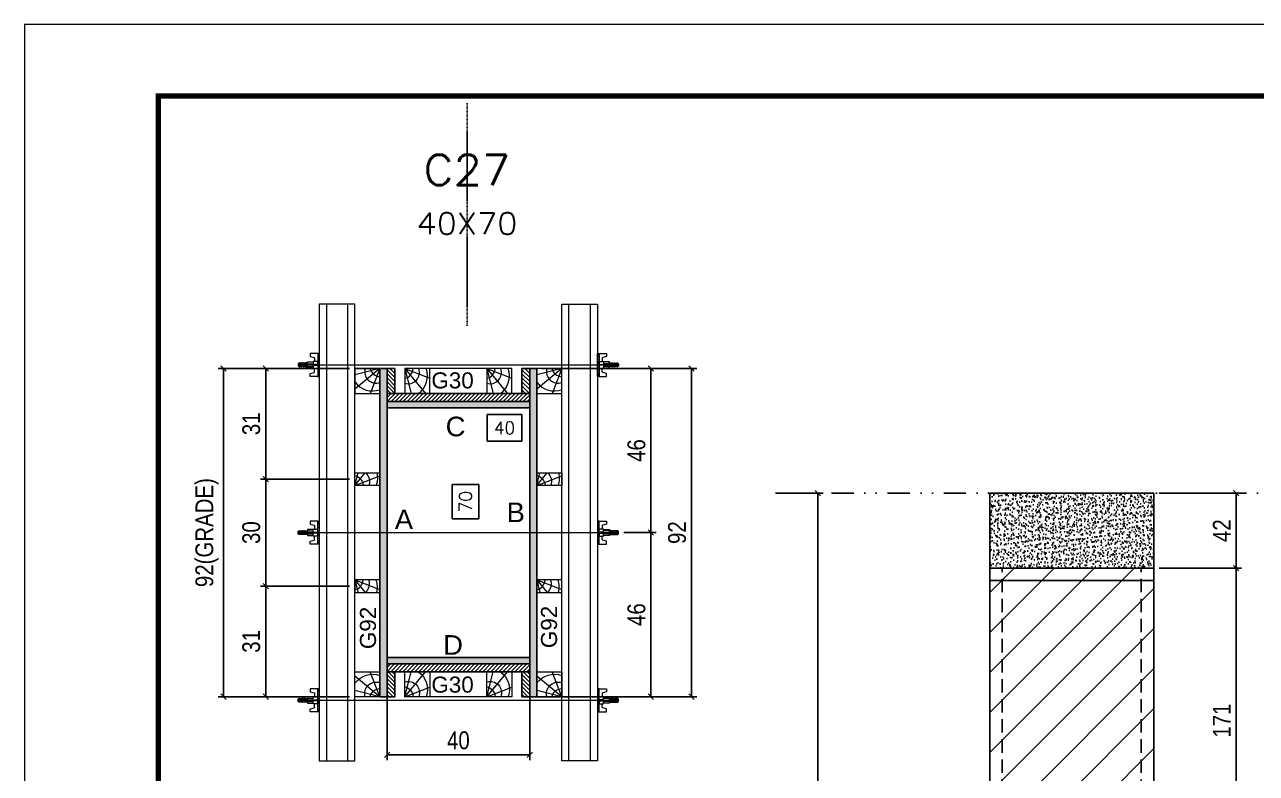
# Model space of a CAD drawing. Extents: x 2949 to 9230, y 1140 to 12527.
# Drawn here: x 7745 to 8435, y 4067 to 4487 of the extents above; entities that cross this region are included whole.
import ezdxf
from ezdxf.enums import TextEntityAlignment as Align

# ---------------------------------------------------------------- set-up
doc = ezdxf.new("R2010")
doc.units = 0
for name, pattern in [('DASHED', [0.75, 0.5, -0.25]), ('DIVIDE2', [0.625, 0.25, -0.125, 0, -0.125, 0, -0.125]), ('HIDDEN', [0.375, 0.25, -0.125])]:
    doc.linetypes.add(name, pattern=pattern)
for name, color, linetype in [('CHAPA', 1, 'Continuous'), ('COTA', 241, 'Continuous'), ('cotas', 4, 'Continuous'), ('MEIO_PONT', 93, 'Continuous'), ('Nível', 160, 'Continuous'), ('Painéis', 200, 'Continuous'), ('SARR_2.2x7', 40, 'Continuous'), ('SARRAFO', 251, 'Continuous'), ('Sarrafo de Pressão', 42, 'HIDDEN'), ('Texto de Titulo', 7, 'Continuous'), ('Texto Qtd Sarr', 242, 'Continuous'), ('TEXTO_GERAL', 7, 'Continuous')]:
    doc.layers.add(name, color=color, linetype=linetype)
for name, color, linetype, lineweight in [('Folhas', 255, 'Continuous', 9), ('Hachura', 251, 'Continuous', 9), ('Madeira', 126, 'Continuous', 18), ('Perfil Metálico', 224, 'Continuous', 18), ('SARRAFO DE PRESSAO', 251, 'DASHED', 9), ('Texto Seção', 7, 'Continuous', 15)]:
    doc.layers.add(name, color=color, linetype=linetype, lineweight=lineweight)
doc.styles.add('ARIAL', font='arial.ttf')
doc.styles.add('COTA TECNICA', font='techl___.ttf', dxfattribs={"height": 10})
doc.styles.add('COTA TECNICA 2X', font='techl___.ttf', dxfattribs={"height": 10})
doc.styles.add('ROMANS', font='romans.shx')
doc.styles.add('SANSSERIF', font='sas_____.pfb')
doc.dimstyles.new('PAINEL', dxfattribs={"dimtxt": 10, "dimasz": 3, "dimexe": 3, "dimexo": 3, "dimgap": 3, "dimtad": 1, "dimdec": 1, "dimzin": 12, "dimdsep": 46, "dimtxsty": 'COTA TECNICA', "dimblk1": 'OBLIQUE', "dimblk2": 'OBLIQUE', "dimsah": 1, "dimcen": 0.9, "dimclrd": 4, "dimclre": 4, "dimclrt": 240, "dimadec": 1, "dimazin": 3, "dimtfac": 1, "dimtdec": 1, "dimtmove": 0, "dimatfit": 3, "dimfxl": 1, "dimtolj": 1, "dimtzin": 12, "dimarcsym": 0})
doc.dimstyles.new('SECAO PILAR', dxfattribs={"dimtxt": 10, "dimasz": 3, "dimexe": 3, "dimexo": 3, "dimgap": 3, "dimtad": 1, "dimdec": 1, "dimlfac": 0.5, "dimzin": 12, "dimdsep": 46, "dimtxsty": 'COTA TECNICA 2X', "dimblk1": 'OBLIQUE', "dimblk2": 'OBLIQUE', "dimsah": 1, "dimcen": 0.9, "dimclrd": 256, "dimclre": 256, "dimclrt": 256, "dimadec": 1, "dimazin": 3, "dimtfac": 1, "dimtdec": 1, "dimtmove": 0, "dimatfit": 3, "dimfxl": 1, "dimtolj": 1, "dimtzin": 12, "dimarcsym": 0})
doc.dimstyles.new('SECÇÃO 2', dxfattribs={"dimtxt": 7, "dimasz": 6, "dimexe": 0.18, "dimexo": 2, "dimgap": -4, "dimtad": 3, "dimdec": 1, "dimlfac": 0.5, "dimzin": 12, "dimdsep": 46, "dimtxsty": 'ROMANS', "dimblk": 'ARCHTICK', "dimcen": 0.09, "dimse1": 1, "dimse2": 1, "dimsd1": 1, "dimsd2": 1, "dimclrd": 180, "dimclre": 5, "dimclrt": 1, "dimadec": 0, "dimazin": 3, "dimtfac": 1, "dimtdec": 1, "dimtofl": 0, "dimtmove": 0, "dimatfit": 3, "dimldrblk": 'ARCHTICK', "dimfxl": 1, "dimtolj": 1, "dimtzin": 0, "dimarcsym": 0})

# ---------------------------------------------------------------- blocks, each defined once
blk = doc.blocks.new('9999999999')
at = {"layer": 'Folhas'}
blk.add_lwpolyline([(98138.98, 34190.21), (99623.98, 34190.21), (99623.98, 35240.21), (98138.98, 35240.21)], close=True, dxfattribs=at)
at = {"layer": 'Folhas', "color": 30, "const_width": 3}
blk.add_lwpolyline([(98213.98, 34230.21), (99583.98, 34230.21), (99583.98, 35200.21), (98213.98, 35200.21)], close=True, dxfattribs=at)
blk = doc.blocks.new('*D487')
at = {"layer": 'COTA', "color": 180, "lineweight": -2, "transparency": 16777216}
for p, q in [((7999.34, 4228.92), (7984.34, 4228.92)), ((7984.34, 4228.92), (7984.34, 4209.59)), ((7999.34, 4209.59), (7999.34, 4228.92)), ((7984.34, 4209.59), (7999.34, 4209.59))]:
    blk.add_line(p, q, dxfattribs=at)
at = {"layer": 'Defpoints', "color": 0, "transparency": 16777216}
for p in [(7947.83, 4271.89), (7947.83, 4131.89), (8003.34, 4131.89)]:
    blk.add_point(p, dxfattribs=at)
at = {"layer": 'COTA', "color": 1, "transparency": 16777216, "insert": (7991.84, 4219.26), "char_height": 7, "attachment_point": 5, "rotation": 90, "style": 'ROMANS'}
blk.add_mtext('\\A1;70', dxfattribs=at)
blk = doc.blocks.new('_ArchTick')
at = {"color": 0, "linetype": 'ByBlock', "const_width": 0.15}
blk.add_lwpolyline([(-0.5, -0.5), (0.5, 0.5)], dxfattribs=at)
blk = doc.blocks.new('_Oblique')
at = {"color": 0, "linetype": 'ByBlock', "lineweight": -2}
blk.add_line((-0.5, -0.5), (0.5, 0.5), dxfattribs=at)
blk = doc.blocks.new('*D488')
at = {"layer": 'COTA', "lineweight": -2, "transparency": 16777216}
for p, q in [((8034.83, 4293.89), (8121.6, 4293.89)), ((8118.6, 4293.89), (8118.6, 4109.89)), ((8034.83, 4109.89), (8121.6, 4109.89))]:
    blk.add_line(p, q, dxfattribs=at)
at = {"layer": 'Defpoints', "color": 0, "transparency": 16777216}
for p in [(8031.83, 4293.89), (8031.83, 4109.89), (8118.6, 4109.89)]:
    blk.add_point(p, dxfattribs=at)
at = {"layer": 'COTA', "lineweight": -2, "transparency": 16777216, "xscale": 3, "yscale": 3, "zscale": 3}
for p, rotation in [((8118.6, 4293.89), 90), ((8118.6, 4109.89), 270)]:
    blk.add_blockref('_Oblique', p, dxfattribs=dict(at, rotation=rotation))
at = {"layer": 'COTA', "transparency": 16777216, "insert": (8110.52, 4201.89), "char_height": 10, "attachment_point": 5, "rotation": 90, "style": 'COTA TECNICA 2X'}
blk.add_mtext('\\A1;92', dxfattribs=at)
blk = doc.blocks.new('*D489')
at = {"layer": 'COTA', "lineweight": -2, "transparency": 16777216}
for p, q in [((8068.83, 4293.89), (8098.83, 4293.89)), ((8095.83, 4293.89), (8095.83, 4201.89)), ((8080.63, 4201.89), (8098.83, 4201.89))]:
    blk.add_line(p, q, dxfattribs=at)
at = {"layer": 'Defpoints', "color": 0, "transparency": 16777216}
for p in [(8065.83, 4293.89), (8077.63, 4201.89), (8095.83, 4201.89)]:
    blk.add_point(p, dxfattribs=at)
at = {"layer": 'COTA', "lineweight": -2, "transparency": 16777216, "xscale": 3, "yscale": 3, "zscale": 3}
for p, rotation in [((8095.83, 4293.89), 90), ((8095.83, 4201.89), 270)]:
    blk.add_blockref('_Oblique', p, dxfattribs=dict(at, rotation=rotation))
at = {"layer": 'COTA', "transparency": 16777216, "insert": (8087.73, 4247.89), "char_height": 10, "attachment_point": 5, "rotation": 90, "style": 'COTA TECNICA 2X'}
blk.add_mtext('\\A1;46', dxfattribs=at)
blk = doc.blocks.new('*D490')
at = {"layer": 'COTA', "lineweight": -2, "transparency": 16777216}
for p, q in [((8080.63, 4201.89), (8098.83, 4201.89)), ((8095.83, 4109.89), (8095.83, 4201.89)), ((8068.83, 4109.89), (8098.83, 4109.89))]:
    blk.add_line(p, q, dxfattribs=at)
at = {"layer": 'Defpoints', "color": 0, "transparency": 16777216}
for p in [(8077.63, 4201.89), (8095.83, 4201.89), (8065.83, 4109.89)]:
    blk.add_point(p, dxfattribs=at)
at = {"layer": 'COTA', "lineweight": -2, "transparency": 16777216, "xscale": 3, "yscale": 3, "zscale": 3}
for p, rotation in [((8095.83, 4201.89), 90), ((8095.83, 4109.89), 270)]:
    blk.add_blockref('_Oblique', p, dxfattribs=dict(at, rotation=rotation))
at = {"layer": 'COTA', "transparency": 16777216, "insert": (8087.73, 4155.89), "char_height": 10, "attachment_point": 5, "rotation": 90, "style": 'COTA TECNICA 2X'}
blk.add_mtext('\\A1;46', dxfattribs=at)
blk = doc.blocks.new('*D491')
at = {"layer": 'COTA', "color": 180, "lineweight": -2, "transparency": 16777216}
for p, q in [((8023.33, 4268.09), (8004, 4268.09)), ((8004, 4268.09), (8004, 4253.09)), ((8023.33, 4253.09), (8023.33, 4268.09)), ((8004, 4253.09), (8023.33, 4253.09))]:
    blk.add_line(p, q, dxfattribs=at)
at = {"layer": 'Defpoints', "color": 0, "transparency": 16777216}
for p in [(7947.83, 4271.89), (8027.83, 4271.89), (8027.83, 4249.09)]:
    blk.add_point(p, dxfattribs=at)
at = {"layer": 'COTA', "color": 1, "transparency": 16777216, "insert": (8013.66, 4260.59), "char_height": 7, "attachment_point": 5, "style": 'ROMANS'}
blk.add_mtext('\\A1;40', dxfattribs=at)
blk = doc.blocks.new('titulo1')
at = {"layer": 'Defpoints', "color": 252, "linetype": 'HIDDEN', "ltscale": 2}
blk.add_line((0, 0), (0, 125), dxfattribs=at)
at = {"layer": 'Defpoints', "style": 'ROMANS', "oblique": 15}
blk.add_attdef('FOLHA', text='', height=10, dxfattribs=at).set_placement((0, 15.58), align=Align.MIDDLE_CENTER)
at = {"layer": 'Texto Qtd Sarr', "color": 3, "style": 'ROMANS', "oblique": 15}
for tag, height, p in [('TITULO', 17, (0, 71.45)), ('SEÇÃO', 12, (0, 41.55))]:
    blk.add_attdef(tag, text='', height=height, dxfattribs=at).set_placement(p, align=Align.MIDDLE_CENTER)
blk = doc.blocks.new('PONTALETE')
at = {"layer": 'Madeira'}
for q in [(2.71, 7), (7, 5.76), (7, 1.74)]:
    blk.add_line((0, 0), q, dxfattribs=at)
blk.add_lwpolyline([(0, 0), (7, 0), (7, 7), (0, 7)], close=True, dxfattribs=at)
for centre, radius, start, end in [((2.04, 0.06), 6.23, 37.2818, 109.0913), ((1.09, 0.9), 3.19, 343.603, 109.9847), ((-0.21, -0.78), 3.09, 14.6322, 86.0383)]:
    blk.add_arc(centre, radius, start, end, dxfattribs=at)
blk = doc.blocks.new('*D492')
at = {"layer": 'COTA', "lineweight": -2, "transparency": 16777216}
for p, q in [((7926.83, 4293.89), (7853.05, 4293.89)), ((7856.05, 4293.89), (7856.05, 4109.89)), ((7926.83, 4109.89), (7853.05, 4109.89))]:
    blk.add_line(p, q, dxfattribs=at)
at = {"layer": 'Defpoints', "color": 0, "transparency": 16777216}
for p in [(7929.83, 4293.89), (7856.05, 4109.89), (7929.83, 4109.89)]:
    blk.add_point(p, dxfattribs=at)
at = {"layer": 'COTA', "lineweight": -2, "transparency": 16777216, "xscale": 3, "yscale": 3, "zscale": 3}
for p, rotation in [((7856.05, 4293.89), 90), ((7856.05, 4109.89), 270)]:
    blk.add_blockref('_Oblique', p, dxfattribs=dict(at, rotation=rotation))
at = {"layer": 'COTA', "transparency": 16777216, "insert": (7846.83, 4201.89), "char_height": 10, "attachment_point": 5, "rotation": 90, "style": 'COTA TECNICA 2X'}
blk.add_mtext('\\A1;92(GRADE)', dxfattribs=at)
blk = doc.blocks.new('MEIO PONTALETE')
at = {"layer": 'Madeira'}
for q in [(2.71, 7), (3.5, 2.88), (3.5, 0.87)]:
    blk.add_line((0, 0), q, dxfattribs=at)
blk.add_lwpolyline([(0, 0), (3.5, 0), (3.5, 7), (0, 7)], close=True, dxfattribs=at)
for centre, radius, start, end in [((2.04, 0.06), 6.23, 76.4499, 109.0913), ((1.09, 0.9), 3.19, 40.9063, 109.9847), ((-0.21, -0.78), 3.09, 14.6322, 86.0383)]:
    blk.add_arc(centre, radius, start, end, dxfattribs=at)
blk = doc.blocks.new('*D493')
at = {"layer": 'COTA', "lineweight": -2, "transparency": 16777216}
for p, q in [((7926.83, 4171.89), (7876.89, 4171.89)), ((7879.89, 4171.89), (7879.89, 4109.89)), ((7926.83, 4109.89), (7876.89, 4109.89))]:
    blk.add_line(p, q, dxfattribs=at)
at = {"layer": 'Defpoints', "color": 0, "transparency": 16777216}
for p in [(7929.83, 4171.89), (7879.89, 4109.89), (7929.83, 4109.89)]:
    blk.add_point(p, dxfattribs=at)
at = {"layer": 'COTA', "lineweight": -2, "transparency": 16777216, "xscale": 3, "yscale": 3, "zscale": 3}
for p, rotation in [((7879.89, 4171.89), 90), ((7879.89, 4109.89), 270)]:
    blk.add_blockref('_Oblique', p, dxfattribs=dict(at, rotation=rotation))
at = {"layer": 'COTA', "transparency": 16777216, "insert": (7871.67, 4140.89), "char_height": 10, "attachment_point": 5, "rotation": 90, "style": 'COTA TECNICA 2X'}
blk.add_mtext('\\A1;31', dxfattribs=at)
blk = doc.blocks.new('C')
at = {"layer": 'Hachura', "color": 0}
for p, q in [((0, 3.22), (0, -3.22)), ((0.45, 3.22), (0, 3.22)), ((0.46, 3.16), (0, 3.16)), ((0.46, 3.05), (0, 3.05)), ((0.46, 2.88), (0, 2.88)), ((0, 2.75), (0, -1.16)), ((0.46, 2.65), (0, 2.65)), ((0.46, 2.23), (0, 2.23)), ((0.46, 1.51), (0, 1.51)), ((0.39, 0.49), (0.17, 0.49)), ((0.45, -3.23), (0.45, 3.22)), ((0.45, 3.22), (2.58, 3.22)), ((1.74, 0.97), (0.45, 0.97)), ((1.45, 0.1), (0.45, 0.1)), ((1.35, 1.94), (1.35, 0.96)), ((2.58, 2.39), (1.47, 2.09)), ((1.74, -0.97), (1.74, 0.97)), ((1.74, 0.97), (1.74, 0.84)), ((1.74, 0.97), (1.74, 0.84)), ((1.74, 0.84), (3.35, 0.84)), ((3.35, 0.45), (1.74, 0.45)), ((2.58, 3.22), (2.58, 2.39)), ((3.32, 0.84), (3.32, -0.84)), ((3.35, 0.84), (3.35, -0.84)), ((3.68, 0.45), (3.35, 0.45)), ((3.84, -0.52), (3.35, 0.45)), ((3.35, 0.06), (3.67, -0.57)), ((3.68, 0.45), (4.16, -0.52)), ((3.72, 0.5), (4.25, -0.57)), ((4.37, -0.55), (3.83, 0.53)), ((4.15, 0.45), (3.93, 0.45)), ((4.42, -0.52), (3.93, 0.45)), ((4.15, 0.45), (4.26, 0.45)), ((4.26, 0.45), (4.74, -0.52)), ((4.3, 0.5), (4.83, -0.57)), ((4.95, -0.55), (4.41, 0.53)), ((4.51, 0.45), (4.84, 0.45)), ((5, -0.52), (4.51, 0.45)), ((4.84, 0.45), (5.32, -0.52)), ((4.88, 0.5), (5.41, -0.57)), ((5.53, -0.55), (4.99, 0.53)), ((5.58, -0.52), (5.09, 0.45)), ((5.42, 0.45), (5.09, 0.45)), ((5.58, -0.52), (5.09, 0.45)), ((5.42, 0.45), (5.74, -0.19)), ((5.46, 0.5), (5.74, -0.07)), ((5.74, 0.19), (5.57, 0.53)), ((5.74, 0.32), (5.68, 0.45)), ((5.68, 0.45), (5.74, 0.45)), ((5.74, 0.45), (5.9, 0.29)), ((5.74, 0.45), (5.74, -0.52)), ((5.9, -0.36), (5.9, 0.29)), ((0.45, 0), (0, 0)), ((0.46, -1.52), (0, -1.52)), ((0.46, -2.23), (0, -2.23)), ((0.46, -2.65), (0, -2.65)), ((0.46, -2.88), (0, -2.88)), ((0.46, -3.05), (0, -3.05)), ((0.46, -3.16), (0, -3.16)), ((0, -3.22), (2.57, -3.22)), ((0.08, -0.48), (0.29, -0.48)), ((0.29, -0.48), (0.4, -0.48)), ((0.45, 0), (0.45, -0.97)), ((0.45, -0.16), (1.45, -0.16)), ((0.45, -0.65), (0.45, -0.32)), ((0.45, -3.23), (0.45, -0.65)), ((0.45, -0.97), (1.74, -0.97)), ((1.35, -1.94), (1.35, -0.97)), ((2.58, -2.39), (1.47, -2.1)), ((3.35, -0.32), (1.74, -0.32)), ((3.35, -0.84), (1.74, -0.84)), ((2.58, -3.23), (2.58, -2.39)), ((3.35, -0.07), (3.58, -0.52)), ((3.35, -0.52), (3.58, -0.52)), ((3.84, -0.52), (4.16, -0.52)), ((4.42, -0.52), (4.74, -0.52)), ((4.63, -0.52), (4.74, -0.52)), ((5, -0.52), (5.32, -0.52)), ((5.58, -0.52), (5.74, -0.52)), ((5.74, -0.52), (5.9, -0.36)), ((5.74, -0.52), (5.74, -0.52))]:
    blk.add_line(p, q, dxfattribs=at)
for centre, radius, start, end in [((1.52, 1.94), 0.161, 104.7436, 180), ((1.44, -0.03), 0.129, 272.695, 87.305), ((3.81, 0.39), 0.143, 25.5688, 154.4312), ((4.39, 0.39), 0.143, 25.5688, 154.4312), ((4.97, 0.39), 0.143, 25.5688, 154.4312), ((5.55, 0.39), 0.143, 25.5688, 154.4312), ((0.17, -0.37), 0.174, 221.744, 317.8592), ((1.52, -1.94), 0.161, 180, 255.2564), ((3.71, -0.4), 0.174, 222.1408, 318.256), ((4.29, -0.4), 0.174, 222.1408, 318.256), ((4.87, -0.4), 0.174, 222.1408, 318.256), ((5.45, -0.4), 0.174, 222.1408, 318.256), ((5.61, -0.4), 0.174, 317.8592, 318.256)]:
    blk.add_arc(centre, radius, start, end, dxfattribs=at)
blk = doc.blocks.new('*D494')
at = {"layer": 'COTA', "lineweight": -2, "transparency": 16777216}
for p, q in [((7926.83, 4293.89), (7876.89, 4293.89)), ((7879.89, 4293.89), (7879.89, 4231.89)), ((7926.83, 4231.89), (7876.89, 4231.89))]:
    blk.add_line(p, q, dxfattribs=at)
at = {"layer": 'Defpoints', "color": 0, "transparency": 16777216}
for p in [(7929.83, 4293.89), (7879.89, 4231.89), (7929.83, 4231.89)]:
    blk.add_point(p, dxfattribs=at)
at = {"layer": 'COTA', "lineweight": -2, "transparency": 16777216, "xscale": 3, "yscale": 3, "zscale": 3}
for p, rotation in [((7879.89, 4293.89), 90), ((7879.89, 4231.89), 270)]:
    blk.add_blockref('_Oblique', p, dxfattribs=dict(at, rotation=rotation))
at = {"layer": 'COTA', "transparency": 16777216, "insert": (7871.67, 4262.89), "char_height": 10, "attachment_point": 5, "rotation": 90, "style": 'COTA TECNICA 2X'}
blk.add_mtext('\\A1;31', dxfattribs=at)
blk = doc.blocks.new('*D495')
at = {"layer": 'COTA', "lineweight": -2, "transparency": 16777216}
for p, q in [((7926.83, 4231.89), (7876.89, 4231.89)), ((7879.89, 4231.89), (7879.89, 4171.89)), ((7926.83, 4171.89), (7876.89, 4171.89))]:
    blk.add_line(p, q, dxfattribs=at)
at = {"layer": 'Defpoints', "color": 0, "transparency": 16777216}
for p in [(7929.83, 4231.89), (7879.89, 4171.89), (7929.83, 4171.89)]:
    blk.add_point(p, dxfattribs=at)
at = {"layer": 'COTA', "lineweight": -2, "transparency": 16777216, "xscale": 3, "yscale": 3, "zscale": 3}
for p, rotation in [((7879.89, 4231.89), 90), ((7879.89, 4171.89), 270)]:
    blk.add_blockref('_Oblique', p, dxfattribs=dict(at, rotation=rotation))
at = {"layer": 'COTA', "transparency": 16777216, "insert": (7871.67, 4201.89), "char_height": 10, "attachment_point": 5, "rotation": 90, "style": 'COTA TECNICA 2X'}
blk.add_mtext('\\A1;30', dxfattribs=at)
blk = doc.blocks.new('*D924')
at = {"layer": 'COTA', "lineweight": -2, "transparency": 16777216}
for p, q in [((7947.83, 4125.29), (7947.83, 4074.25)), ((8027.83, 4125.29), (8027.83, 4074.25)), ((7947.83, 4077.25), (8027.83, 4077.25))]:
    blk.add_line(p, q, dxfattribs=at)
at = {"layer": 'Defpoints', "color": 0, "transparency": 16777216}
for p in [(7947.83, 4128.29), (8027.83, 4128.29), (8027.83, 4077.25)]:
    blk.add_point(p, dxfattribs=at)
at = {"layer": 'COTA', "lineweight": -2, "transparency": 16777216, "xscale": 3, "yscale": 3, "zscale": 3, "rotation": 180}
blk.add_blockref('_Oblique', (7947.83, 4077.25), dxfattribs=at)
at = {"layer": 'COTA', "lineweight": -2, "transparency": 16777216, "xscale": 3, "yscale": 3, "zscale": 3}
blk.add_blockref('_Oblique', (8027.83, 4077.25), dxfattribs=at)
at = {"layer": 'COTA', "transparency": 16777216, "insert": (7987.83, 4085.35), "char_height": 10, "attachment_point": 5, "style": 'COTA TECNICA 2X'}
blk.add_mtext('\\A1;40', dxfattribs=at)
blk = doc.blocks.new('*D1140')
at = {"layer": 'cotas', "color": 4, "linetype": 'ByBlock', "lineweight": -2, "transparency": 16777216}
for p, q in [((8168.69, 4223.99), (8192.41, 4223.99)), ((8189.41, 4223.99), (8189.41, 3827.99)), ((8168.69, 3827.99), (8192.41, 3827.99))]:
    blk.add_line(p, q, dxfattribs=at)
at = {"layer": 'Defpoints', "color": 0, "linetype": 'ByBlock', "transparency": 16777216}
for p in [(8165.69, 4223.99), (8165.69, 3827.99), (8189.41, 3827.99)]:
    blk.add_point(p, dxfattribs=at)
at = {"layer": 'cotas', "color": 4, "linetype": 'ByBlock', "lineweight": -2, "transparency": 16777216, "xscale": 3, "yscale": 3, "zscale": 3}
for p, rotation in [((8189.41, 4223.99), 90), ((8189.41, 3827.99), 270)]:
    blk.add_blockref('_Oblique', p, dxfattribs=dict(at, rotation=rotation))
at = {"layer": 'cotas', "color": 240, "linetype": 'ByBlock', "transparency": 16777216, "insert": (8181.16, 4039.77), "char_height": 10, "attachment_point": 5, "rotation": 90, "style": 'COTA TECNICA'}
blk.add_mtext('\\A1;396', dxfattribs=at)
blk = doc.blocks.new('*D1122')
at = {"layer": 'COTA', "color": 4, "linetype": 'ByBlock', "lineweight": -2, "transparency": 16777216}
for p, q in [((8380.86, 4181.99), (8427.1, 4181.99)), ((8424.1, 4010.99), (8424.1, 4181.99)), ((8380.86, 4010.99), (8427.1, 4010.99))]:
    blk.add_line(p, q, dxfattribs=at)
at = {"layer": 'Defpoints', "color": 0, "linetype": 'ByBlock', "transparency": 16777216}
for p in [(8377.86, 4181.99), (8424.1, 4181.99), (8377.86, 4010.99)]:
    blk.add_point(p, dxfattribs=at)
at = {"layer": 'COTA', "color": 4, "linetype": 'ByBlock', "lineweight": -2, "transparency": 16777216, "xscale": 3, "yscale": 3, "zscale": 3}
for p, rotation in [((8424.1, 4181.99), 90), ((8424.1, 4010.99), 270)]:
    blk.add_blockref('_Oblique', p, dxfattribs=dict(at, rotation=rotation))
at = {"layer": 'COTA', "color": 240, "linetype": 'ByBlock', "transparency": 16777216, "insert": (8416.03, 4096.49), "char_height": 10, "attachment_point": 5, "rotation": 90, "style": 'COTA TECNICA'}
blk.add_mtext('\\A1;171', dxfattribs=at)
blk = doc.blocks.new('*D1123')
at = {"layer": 'COTA', "color": 4, "linetype": 'ByBlock', "lineweight": -2, "transparency": 16777216}
for p, q in [((8380.86, 4223.99), (8427.1, 4223.99)), ((8424.1, 4223.99), (8424.1, 4181.99)), ((8380.86, 4181.99), (8427.1, 4181.99))]:
    blk.add_line(p, q, dxfattribs=at)
at = {"layer": 'Defpoints', "color": 0, "linetype": 'ByBlock', "transparency": 16777216}
for p in [(8377.86, 4223.99), (8377.86, 4181.99), (8424.1, 4181.99)]:
    blk.add_point(p, dxfattribs=at)
at = {"layer": 'COTA', "color": 4, "linetype": 'ByBlock', "lineweight": -2, "transparency": 16777216, "xscale": 3, "yscale": 3, "zscale": 3}
for p, rotation in [((8424.1, 4223.99), 90), ((8424.1, 4181.99), 270)]:
    blk.add_blockref('_Oblique', p, dxfattribs=dict(at, rotation=rotation))
at = {"layer": 'COTA', "color": 240, "linetype": 'ByBlock', "transparency": 16777216, "insert": (8416.03, 4202.99), "char_height": 10, "attachment_point": 5, "rotation": 90, "style": 'COTA TECNICA'}
blk.add_mtext('\\A1;42', dxfattribs=at)

msp = doc.modelspace()

# ---------------------------------------------------------------- hatches: boundary and pattern name
at = {"layer": 'COTA', "linetype": 'ByBlock'}
h = msp.add_hatch(dxfattribs=at)
h.set_pattern_fill('AR-CONC', color=256, scale=0.03)
h.set_pattern_definition([(50, (-121289.9665, -21505.8954), (5.46554007, -0.47817257), [0.5715, -6.2865]), (355, (-121289.9665, -21505.8954), (-1.05730264, 5.73170536), [0.4572, -5.02921753]), (100.4514447, (-121289.511, -21505.935), (4.40823741, 5.25353256), [0.48570026, -5.34270734]), (46.1842, (-121289.9665, -21504.3714), (8.13237123, -1.26126984), [0.85725, -9.42975]), (96.6355576, (-121289.289, -21504.4765), (7.122124, 7.42278374), [0.7285507, -8.01406824]), (351.184151, (-121289.9665, -21504.371), (7.122124, 7.42278374), [0.685799, -7.54379196]), (21, (-121289.2045, -21504.7524), (4.54843174, -3.06795595), [0.5715, -6.2865]), (326, (-121289.2045, -21504.7524), (1.85406085, 5.52563898), [0.4572, -5.0292]), (71.451445, (-121288.8255, -21505.008), (6.40249258, 2.45768307), [0.48570026, -5.34269813]), (37.5, (-121289.9665, -21505.8954), (0.092658098, 2.536651166), [0, -4.96824, 0, -5.1054, 0, -5.04825]), (7.5, (-121289.9665, -21505.8954), (2.004589875, 3.005417245), [0, -2.91084, 0, -4.85394, 0, -1.92405]), (327.5, (-121291.6658, -21505.8954), (4.067717855, -0.17186232), [0, -1.905, 0, -5.9436, 0, -7.8867]), (317.5, (-121292.4278, -21505.8954), (4.44387544, 0.76279473), [0, -2.4765, 0, -3.94716, 0, -5.6007])])
h.paths.add_polyline_path([(8377.86, 4181.99), (8377.86, 4223.99), (8285.86, 4223.99), (8285.86, 4181.99)])
at = {"layer": 'Hachura'}
h = msp.add_hatch(color=256, dxfattribs=at)
h.dxf.hatch_style = 1
h.paths.add_polyline_path([(7947.83, 4109.89), (7943.83, 4109.89), (7943.83, 4293.89), (7947.83, 4293.89)])
h = msp.add_hatch(color=256, dxfattribs=at)
h.dxf.hatch_style = 1
h.paths.add_polyline_path([(7947.83, 4109.89), (7943.83, 4109.89), (7943.83, 4293.89), (7947.83, 4293.89)])
h = msp.add_hatch(dxfattribs=at)
h.set_pattern_fill('ANSI31', color=256, scale=0.5, angle=90, style=0)
h.set_pattern_definition([(135, (-14943.5793, 13417.8389), (-1.12253202, -1.12253202), [])])
h.paths.add_polyline_path([(7947.83, 4279.89), (7952.23, 4279.89), (7952.23, 4293.89), (7947.83, 4293.89)])
h = msp.add_hatch(dxfattribs=at)
h.set_pattern_fill('ANSI31', color=256, scale=0.5, angle=90, style=0)
h.set_pattern_definition([(135, (-14901.5793, 13417.8389), (-1.12253202, -1.12253202), [])])
h.paths.add_polyline_path([(8027.83, 4279.89), (8023.43, 4279.89), (8023.43, 4293.89), (8027.83, 4293.89)])
h = msp.add_hatch(color=256, dxfattribs=at)
h.dxf.hatch_style = 1
h.paths.add_polyline_path([(8027.83, 4109.89), (8031.83, 4109.89), (8031.83, 4293.89), (8027.83, 4293.89)])
h = msp.add_hatch(color=256, dxfattribs=at)
h.dxf.hatch_style = 1
h.paths.add_polyline_path([(8027.83, 4109.89), (8031.83, 4109.89), (8031.83, 4293.89), (8027.83, 4293.89)])
h = msp.add_hatch(dxfattribs=at)
h.set_pattern_fill('ANSI31', color=256, scale=0.5, style=0)
h.set_pattern_definition([(45, (17121.7807, 27204.8952), (-1.12253202, 1.12253202), [])])
h.paths.add_polyline_path([(8027.83, 4275.49), (8027.83, 4279.89), (7947.83, 4279.89), (7947.83, 4275.49)])
h = msp.add_hatch(color=256, dxfattribs=at)
h.dxf.hatch_style = 1
h.paths.add_polyline_path([(7947.83, 4275.49), (7947.83, 4271.89), (8027.83, 4271.89), (8027.83, 4275.49)])
h = msp.add_hatch(color=256, dxfattribs=at)
h.dxf.hatch_style = 1
h.paths.add_polyline_path([(7947.83, 4275.49), (7947.83, 4271.89), (8027.83, 4271.89), (8027.83, 4275.49)])
at = {"layer": 'Hachura', "linetype": 'ByBlock'}
h = msp.add_hatch(dxfattribs=at)
h.set_pattern_fill('ANSI31', color=256, scale=5)
h.set_pattern_definition([(45, (-121289.967, -21505.895), (-11.2253202, 11.2253202), [])])
h.paths.add_polyline_path([(8377.86, 4181.99), (8285.86, 4181.99), (8285.86, 4010.99), (8377.86, 4010.99)])
at = {"layer": 'Hachura'}
h = msp.add_hatch(color=256, dxfattribs=at)
h.dxf.hatch_style = 1
h.paths.add_polyline_path([(7947.83, 4131.89), (7947.83, 4128.29), (8027.83, 4128.29), (8027.83, 4131.89)])
h = msp.add_hatch(color=256, dxfattribs=at)
h.dxf.hatch_style = 1
h.paths.add_polyline_path([(7947.83, 4131.89), (7947.83, 4128.29), (8027.83, 4128.29), (8027.83, 4131.89)])
h = msp.add_hatch(dxfattribs=at)
h.set_pattern_fill('ANSI31', color=256, scale=0.5, style=0)
h.set_pattern_definition([(45, (17121.7807, 27230.8952), (-1.12253202, 1.12253202), [])])
h.paths.add_polyline_path([(8027.83, 4128.29), (8027.83, 4123.89), (7947.83, 4123.89), (7947.83, 4128.29)])
h = msp.add_hatch(dxfattribs=at)
h.set_pattern_fill('ANSI31', color=256, scale=0.5, angle=90, style=0)
h.set_pattern_definition([(135, (-14943.5793, 13612.8389), (-1.12253202, -1.12253202), [])])
h.paths.add_polyline_path([(7947.83, 4123.89), (7952.23, 4123.89), (7952.23, 4109.89), (7947.83, 4109.89)])
h = msp.add_hatch(dxfattribs=at)
h.set_pattern_fill('ANSI31', color=256, scale=0.5, angle=90, style=0)
h.set_pattern_definition([(135, (-14901.5793, 13612.8389), (-1.12253202, -1.12253202), [])])
h.paths.add_polyline_path([(8027.83, 4123.89), (8023.43, 4123.89), (8023.43, 4109.89), (8027.83, 4109.89)])

# ---------------------------------------------------------------- linework, layer by layer
at = {"layer": 'CHAPA'}
for points in [[(7947.83, 4109.89), (7943.83, 4109.89), (7943.83, 4293.89), (7947.83, 4293.89)], [(7947.83, 4109.89), (7943.83, 4109.89), (7943.83, 4293.89), (7947.83, 4293.89)], [(8027.83, 4109.89), (8031.83, 4109.89), (8031.83, 4293.89), (8027.83, 4293.89)], [(8027.83, 4109.89), (8031.83, 4109.89), (8031.83, 4293.89), (8027.83, 4293.89)], [(7947.83, 4275.49), (7947.83, 4271.89), (8027.83, 4271.89), (8027.83, 4275.49)], [(7947.83, 4275.49), (7947.83, 4271.89), (8027.83, 4271.89), (8027.83, 4275.49)], [(7947.83, 4131.89), (7947.83, 4128.29), (8027.83, 4128.29), (8027.83, 4131.89)], [(7947.83, 4131.89), (7947.83, 4128.29), (8027.83, 4128.29), (8027.83, 4131.89)]]:
    msp.add_lwpolyline(points, close=True, dxfattribs=at)
at = {"layer": 'COTA', "linetype": 'ByBlock'}
msp.add_lwpolyline([(8285.86, 4181.99), (8377.86, 4181.99), (8377.86, 4223.99), (8285.86, 4223.99)], close=True, dxfattribs=at)
at = {"layer": 'Hachura'}
for p, q in [((7899.03, 4295.89), (8072.83, 4295.9)), ((7899.03, 4201.89), (8072.83, 4201.88)), ((7899.03, 4107.89), (8072.83, 4107.88))]:
    msp.add_line(p, q, dxfattribs=at)
at = {"layer": 'Madeira'}
for points in [[(7943.83, 4109.89), (7929.83, 4109.89), (7929.83, 4293.89), (7943.83, 4293.89)], [(7957.83, 4293.89), (7957.83, 4279.89), (8017.83, 4279.89), (8017.83, 4293.89)], [(8031.83, 4109.89), (8045.83, 4109.89), (8045.83, 4293.89), (8031.83, 4293.89)], [(7957.83, 4109.89), (7957.83, 4123.89), (8017.83, 4123.89), (8017.83, 4109.89)]]:
    msp.add_lwpolyline(points, close=True, dxfattribs=at)
at = {"layer": 'Nível', "color": 4, "linetype": 'DIVIDE2', "ltscale": 50}
msp.add_line((8165.69, 4223.99), (9176.03, 4223.99), dxfattribs=at)
at = {"layer": 'Painéis'}
msp.add_line((8377.86, 4181.99), (8285.86, 4181.99), dxfattribs=at)
for points in [[(8027.83, 4271.89), (7947.83, 4271.89), (7947.83, 4131.89), (8027.83, 4131.89)], [(8285.86, 4010.99), (8377.86, 4010.99), (8377.86, 4181.99), (8285.86, 4181.99)]]:
    msp.add_lwpolyline(points, close=True, dxfattribs=at)
at = {"layer": 'Perfil Metálico'}
for points in [[(7909.83, 4073.89), (7929.83, 4073.89), (7929.83, 4329.89), (7909.83, 4329.89)], [(7925.83, 4329.89), (7913.83, 4329.89), (7913.83, 4073.89), (7925.83, 4073.89)], [(8065.83, 4073.89), (8045.83, 4073.89), (8045.83, 4329.89), (8065.83, 4329.89)], [(8049.83, 4329.89), (8061.83, 4329.89), (8061.83, 4073.89), (8049.83, 4073.89)]]:
    msp.add_lwpolyline(points, close=True, dxfattribs=at)
at = {"layer": 'SARR_2.2x7'}
msp.add_line((8285.86, 4174.99), (8377.86, 4174.99), dxfattribs=at)
at = {"layer": 'SARRAFO'}
for points in [[(7952.23, 4293.89), (7952.23, 4279.89), (7947.83, 4279.89), (7947.83, 4293.89)], [(8023.43, 4293.89), (8023.43, 4279.89), (8027.83, 4279.89), (8027.83, 4293.89)], [(7947.83, 4279.89), (8027.83, 4279.89), (8027.83, 4275.49), (7947.83, 4275.49)], [(7947.83, 4123.89), (8027.83, 4123.89), (8027.83, 4128.29), (7947.83, 4128.29)], [(7952.23, 4109.89), (7952.23, 4123.89), (7947.83, 4123.89), (7947.83, 4109.89)], [(8023.43, 4109.89), (8023.43, 4123.89), (8027.83, 4123.89), (8027.83, 4109.89)]]:
    msp.add_lwpolyline(points, close=True, dxfattribs=at)
at = {"layer": 'Sarrafo de Pressão', "ltscale": 30}
for p, q in [((8292.86, 4010.99), (8292.86, 4181.99)), ((8370.86, 4010.99), (8370.86, 4181.99))]:
    msp.add_line(p, q, dxfattribs=at)

# ---------------------------------------------------------------- block references
at = {"layer": 'Hachura', "linetype": 'Continuous', "yscale": 2, "zscale": 2, "rotation": 180}
for p, xscale in [((7909.83, 4295.89), 2), ((8065.83, 4295.89), -2)]:
    msp.add_blockref('C', p, dxfattribs=dict(at, xscale=xscale))
at = {"layer": 'Hachura', "linetype": 'Continuous', "yscale": 2, "zscale": 2}
for p, xscale in [((7909.83, 4201.89), -2), ((8065.83, 4201.89), 2), ((7909.83, 4107.89), -2), ((8065.83, 4107.89), 2)]:
    msp.add_blockref('C', p, dxfattribs=dict(at, xscale=xscale))
at = {"layer": 'MEIO_PONT'}
for name, p, xscale, yscale, zscale, rotation in [('PONTALETE', (7943.83, 4293.89), 2, 2, 2, 180), ('PONTALETE', (7957.83, 4293.89), 2, 2, 2, 270), ('PONTALETE', (8003.83, 4293.89), 2, 2, 2, 270), ('PONTALETE', (8045.83, 4293.89), 2, 2, 2, 180), ('MEIO PONTALETE', (7929.83, 4228.39), -1.999999997962732, 1.999999997962732, 1.999999997962732, 270), ('MEIO PONTALETE', (8031.83, 4228.39), -1.999999997962732, 1.999999997962732, 1.999999997962732, 270), ('MEIO PONTALETE', (7929.83, 4175.39), 1.999999997962732, 1.999999997962732, 1.999999997962732, 270), ('MEIO PONTALETE', (8031.83, 4175.39), 1.999999997962732, 1.999999997962732, 1.999999997962732, 270), ('PONTALETE', (7957.83, 4109.89), -2, 2, 2, 270), ('PONTALETE', (8003.83, 4109.89), -2, 2, 2, 270)]:
    msp.add_blockref(name, p, dxfattribs=dict(at, xscale=xscale, yscale=yscale, zscale=zscale, rotation=rotation))
at = {"layer": 'MEIO_PONT', "xscale": -2, "yscale": 2, "zscale": 2}
for p in [(7943.83, 4109.89), (8045.83, 4109.89)]:
    msp.add_blockref('PONTALETE', p, dxfattribs=at)
at = {"layer": 'SARRAFO DE PRESSAO', "color": 6, "linetype": 'ByBlock'}
msp.add_blockref('9999999999', (-90394.44, -30753.5), dxfattribs=at)
at = {"layer": 'Texto Seção'}
ref = msp.add_blockref('titulo1', (7992.67, 4317.76), dxfattribs=at)
ref.add_attrib('TITULO', 'C27', dxfattribs={"layer": 'Texto de Titulo', "color": 7, "height": 17, "style": 'ROMANS', "width": 1.1}).set_placement((7992.67, 4405.26), align=Align.MIDDLE_CENTER)
ref.add_attrib('SEÇÃO', '40X70', dxfattribs={"layer": 'Texto de Titulo', "color": 7, "height": 12, "style": 'ROMANS', "width": 1.1}).set_placement((7992.67, 4375.26), align=Align.MIDDLE_CENTER)

# ---------------------------------------------------------------- texts
at = {"layer": 'TEXTO_GERAL', "style": 'ARIAL'}
for s, p in [('C', (7986.24, 4261.39)), ('A', (7957.29, 4209.33)), ('B', (8020, 4213.25)), ('D', (7984.83, 4138.89))]:
    msp.add_text(s, height=11, dxfattribs=at).set_placement(p, align=Align.MIDDLE_CENTER)
at = {"layer": 'TEXTO_GERAL', "color": 0, "linetype": 'Continuous', "style": 'SANSSERIF'}
for p in [(7937.1, 4136.55), (8038.66, 4137.1)]:
    msp.add_text('G92', height=9, rotation=90, dxfattribs=at).set_placement(p, align=Align.MIDDLE_LEFT)
at = {"layer": 'TEXTO_GERAL', "color": 0, "linetype": 'Continuous', "char_height": 9, "width": 285.3299, "style": 'SANSSERIF'}
for insert, attachment_point in [((7972.68, 4291.74), 1), ((7972.68, 4112.03), 7)]:
    msp.add_mtext('G30', dxfattribs=dict(at, insert=insert, attachment_point=attachment_point))

# ---------------------------------------------------------------- dimensions: what is measured, and where the dimension line sits
at = {"layer": 'COTA'}
dim = msp.add_linear_dim(base=(7856.05, 4109.89), p1=(7929.83, 4293.89), p2=(7929.83, 4109.89), angle=270, text='<>(GRADE)', dimstyle='SECAO PILAR', dxfattribs=at)
dim.commit()
dim.dimension.update_dxf_attribs({"geometry": '*D492', "text_midpoint": (7846.83, 4201.89)})
for base, p1, p2, angle, picture, middle in [((7879.89, 4231.89), (7929.83, 4293.89), (7929.83, 4231.89), 270, '*D494', (7871.67, 4262.89)), ((8118.6, 4109.89), (8031.83, 4293.89), (8031.83, 4109.89), 270, '*D488', (8110.52, 4201.89)), ((8095.83, 4201.89), (8065.83, 4293.89), (8077.63, 4201.89), 270, '*D489', (8087.73, 4247.89)), ((7879.89, 4171.89), (7929.83, 4231.89), (7929.83, 4171.89), 270, '*D495', (7871.67, 4201.89)), ((8095.83, 4201.89), (8065.83, 4109.89), (8077.63, 4201.89), 90, '*D490', (8087.73, 4155.89)), ((7879.89, 4109.89), (7929.83, 4171.89), (7929.83, 4109.89), 270, '*D493', (7871.67, 4140.89))]:
    dim = msp.add_linear_dim(base=base, p1=p1, p2=p2, angle=angle, dimstyle='SECAO PILAR', dxfattribs=at)
    dim.commit()
    dim.dimension.update_dxf_attribs({"geometry": picture, "text_midpoint": middle})
dim = msp.add_linear_dim(base=(8003.34, 4131.89), p1=(7947.83, 4271.89), p2=(7947.83, 4131.89), angle=270, dimstyle='SECÇÃO 2', dxfattribs=at)
dim.commit()
dim.dimension.update_dxf_attribs({"geometry": '*D487', "text_midpoint": (8003.34, 4219.26), "dimtype": 160})
dim = msp.add_linear_dim(base=(8027.83, 4249.09), p1=(7947.83, 4271.89), p2=(8027.83, 4271.89), dimstyle='SECÇÃO 2', dxfattribs=at)
dim.commit()
dim.dimension.update_dxf_attribs({"geometry": '*D491', "text_midpoint": (8013.66, 4249.09), "dimtype": 160})
at = {"layer": 'COTA', "linetype": 'ByBlock'}
dim = msp.add_linear_dim(base=(8424.1, 4181.99), p1=(8377.86, 4223.99), p2=(8377.86, 4181.99), angle=90, dimstyle='PAINEL', dxfattribs=at)
dim.commit()
dim.dimension.update_dxf_attribs({"geometry": '*D1123', "text_midpoint": (8416.03, 4202.99)})
dim = msp.add_linear_dim(base=(8424.1, 4181.99), p1=(8377.86, 4010.99), p2=(8377.86, 4181.99), angle=90, dimstyle='PAINEL', override={"dimtmove": 1}, dxfattribs=at)
dim.commit()
dim.dimension.update_dxf_attribs({"geometry": '*D1122', "text_midpoint": (8416.03, 4096.49)})
at = {"layer": 'COTA'}
dim = msp.add_linear_dim(base=(8027.83, 4077.25), p1=(7947.83, 4128.29), p2=(8027.83, 4128.29), dimstyle='SECAO PILAR', dxfattribs=at)
dim.commit()
dim.dimension.update_dxf_attribs({"geometry": '*D924', "text_midpoint": (7987.83, 4085.35)})
at = {"layer": 'cotas', "linetype": 'ByBlock'}
dim = msp.add_linear_dim(base=(8189.41, 3827.99), p1=(8165.69, 4223.99), p2=(8165.69, 3827.99), angle=90, dimstyle='PAINEL', dxfattribs=at)
dim.commit()
dim.dimension.update_dxf_attribs({"geometry": '*D1140', "text_midpoint": (8189.41, 4039.77), "dimtype": 160})

doc.saveas('drawing.dxf')
